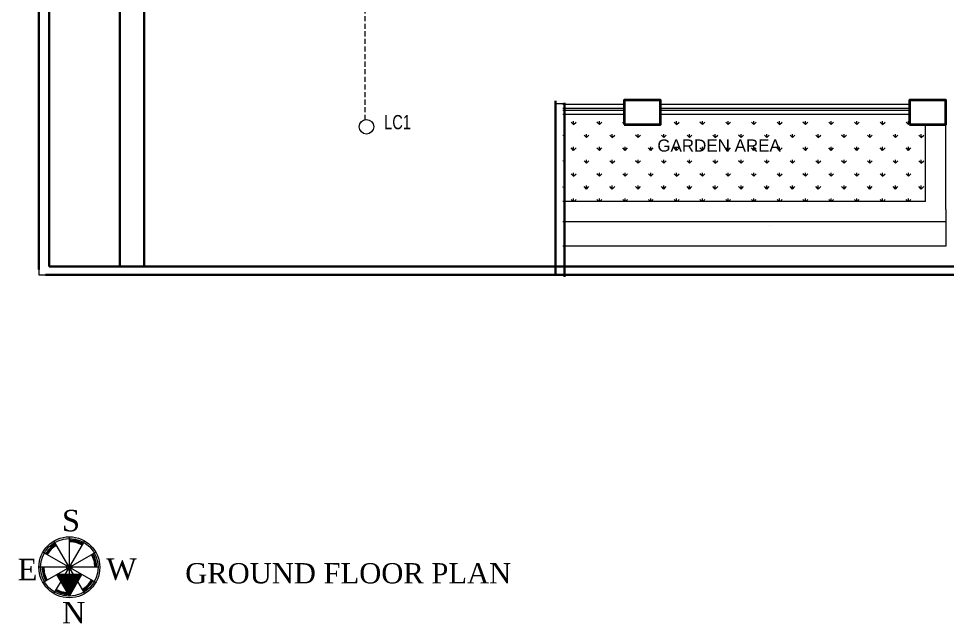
# Model space of a CAD drawing. Header units: inches. Extents: x -2030 to 2685, y 12 to 1110.
# Drawn here: x -2030.1 to -1571, y 233 to 531.9 of the extents above; entities that cross this region are included whole.
import ezdxf

# ---------------------------------------------------------------- set-up
doc = ezdxf.new("R2010")
doc.units = ezdxf.units.IN
doc.header["$LTSCALE"] = 20
doc.header["$MEASUREMENT"] = 0
doc.linetypes.add('DASHED', pattern=[0.75, 0.5, -0.25])
doc.linetypes.add('HIDDEN', pattern=[0.375, 0.25, -0.125])
for name, color, linetype, lineweight in [('BOUNDARY', 12, 'Continuous', 30), ('Conduit', 104, 'HIDDEN', 5), ('DOOR', 32, 'Continuous', 15), ('E-FITTTINGS', 6, 'Continuous', 20), ('Has', 175, 'Continuous', 9), ('l. wall', 8, 'Continuous', 13), ('PLANTS', 84, 'Continuous', 0), ('s t column', 1, 'Continuous', 35), ('TEXT', 7, 'Continuous', 5), ('WALL', 7, 'Continuous', 30), ('WALL3', 251, 'Continuous', 9)]:
    doc.layers.add(name, color=color, linetype=linetype, lineweight=lineweight)
doc.layers.add('FURNITURE', color=24, linetype='Continuous')
doc.styles.add('ARIAL', font='arial.ttf')
doc.styles.get("Standard").update_dxf_attribs({"font": 'times.ttf'})
doc.styles.add('STYLE2', font='swisscl.ttf')

# ---------------------------------------------------------------- blocks, each defined once
blk = doc.blocks.new('north sine')
at = {"layer": 'TEXT'}
for p, q in [((106580.74, -19805.05), (106575.87, -19809.92)), ((106580.76, -19805.09), (106575.89, -19809.96)), ((106580.79, -19805.14), (106575.94, -19809.99)), ((106580.62, -19805.09), (106575.97, -19809.74)), ((106580.81, -19805.18), (106575.98, -19810.02)), ((106580.84, -19805.23), (106576.03, -19810.04)), ((106580.87, -19805.27), (106576.07, -19810.07)), ((106580.44, -19805.2), (106576.08, -19809.56)), ((106580.89, -19805.32), (106576.12, -19810.09)), ((106580.24, -19805.33), (106576.2, -19809.36)), ((106580.03, -19805.46), (106576.34, -19809.15)), ((106580.92, -19805.37), (106578.73, -19807.56)), ((106580.95, -19805.41), (106579.43, -19806.93)), ((106580.97, -19805.46), (106579.79, -19806.64)), ((106589.57, -19820.15), (106579.9, -19803.62)), ((106585.44, -19820.15), (106595.11, -19803.62)), ((106587.5, -19820.15), (106587.5, -19801.56)), ((106587.7, -19803.19), (106587.5, -19803.39)), ((106587.63, -19803.19), (106587.5, -19803.32)), ((106587.55, -19803.19), (106587.5, -19803.24)), ((106588.05, -19803.2), (106587.5, -19803.75)), ((106587.98, -19803.2), (106587.5, -19803.68)), ((106587.91, -19803.2), (106587.5, -19803.6)), ((106587.84, -19803.2), (106587.5, -19803.53)), ((106587.77, -19803.2), (106587.5, -19803.46)), ((106588.25, -19803.21), (106587.5, -19803.96)), ((106588.19, -19803.21), (106587.5, -19803.89)), ((106588.12, -19803.21), (106587.5, -19803.82)), ((106588.32, -19803.22), (106587.53, -19804.01)), ((106588.39, -19803.22), (106587.6, -19804.01)), ((106588.46, -19803.23), (106587.67, -19804.01)), ((106588.52, -19803.23), (106587.75, -19804.01)), ((106588.59, -19803.24), (106587.82, -19804.01)), ((106588.66, -19803.24), (106587.89, -19804.01)), ((106588.72, -19803.25), (106587.96, -19804.02)), ((106588.79, -19803.25), (106588.03, -19804.02)), ((106588.85, -19803.26), (106588.09, -19804.02)), ((106588.92, -19803.27), (106588.16, -19804.02)), ((106588.98, -19803.27), (106588.23, -19804.03)), ((106589.05, -19803.28), (106588.3, -19804.03)), ((106589.11, -19803.29), (106588.37, -19804.04)), ((106589.18, -19803.3), (106588.43, -19804.04)), ((106589.24, -19803.31), (106588.5, -19804.05)), ((106589.3, -19803.31), (106588.57, -19804.05)), ((106589.37, -19803.32), (106588.63, -19804.06)), ((106589.43, -19803.33), (106588.7, -19804.06)), ((106589.49, -19803.34), (106588.76, -19804.07)), ((106589.56, -19803.35), (106588.83, -19804.08)), ((106589.62, -19803.36), (106588.89, -19804.08)), ((106589.68, -19803.37), (106588.96, -19804.09)), ((106589.74, -19803.38), (106589.02, -19804.1)), ((106589.8, -19803.39), (106589.09, -19804.11)), ((106589.86, -19803.4), (106589.15, -19804.12)), ((106589.93, -19803.41), (106589.21, -19804.12)), ((106589.99, -19803.42), (106589.28, -19804.13)), ((106590.05, -19803.44), (106589.34, -19804.14)), ((106590.11, -19803.45), (106589.4, -19804.15)), ((106590.17, -19803.46), (106589.47, -19804.16)), ((106590.23, -19803.47), (106589.53, -19804.17)), ((106590.29, -19803.48), (106589.59, -19804.18)), ((106590.35, -19803.5), (106589.65, -19804.19)), ((106590.4, -19803.51), (106589.71, -19804.2)), ((106590.46, -19803.52), (106589.77, -19804.21)), ((106590.52, -19803.54), (106589.83, -19804.22)), ((106590.58, -19803.55), (106589.89, -19804.24)), ((106590.64, -19803.56), (106589.95, -19804.25)), ((106590.7, -19803.58), (106590.01, -19804.26)), ((106590.75, -19803.59), (106590.07, -19804.27)), ((106590.81, -19803.61), (106590.13, -19804.28)), ((106590.87, -19803.62), (106590.19, -19804.3)), ((106590.93, -19803.64), (106590.25, -19804.31)), ((106590.98, -19803.65), (106590.31, -19804.32)), ((106591.04, -19803.67), (106590.37, -19804.34)), ((106591.1, -19803.68), (106590.43, -19804.35)), ((106591.15, -19803.7), (106590.49, -19804.36)), ((106591.21, -19803.71), (106590.54, -19804.38)), ((106591.26, -19803.73), (106590.6, -19804.39)), ((106591.32, -19803.75), (106590.66, -19804.41)), ((106591.37, -19803.76), (106590.71, -19804.42)), ((106591.43, -19803.78), (106590.77, -19804.44)), ((106591.48, -19803.8), (106590.83, -19804.45)), ((106591.54, -19803.81), (106590.88, -19804.47)), ((106591.59, -19803.83), (106590.94, -19804.48)), ((106591.65, -19803.85), (106591, -19804.5)), ((106591.7, -19803.87), (106591.05, -19804.52)), ((106591.76, -19803.88), (106591.11, -19804.53)), ((106591.81, -19803.9), (106591.16, -19804.55)), ((106591.86, -19803.92), (106591.22, -19804.57)), ((106591.92, -19803.94), (106591.27, -19804.58)), ((106591.97, -19803.96), (106591.33, -19804.6)), ((106592.02, -19803.98), (106591.38, -19804.62)), ((106592.08, -19804), (106591.44, -19804.64)), ((106592.13, -19804.01), (106591.49, -19804.65)), ((106592.18, -19804.03), (106591.54, -19804.67)), ((106592.23, -19804.05), (106591.6, -19804.69)), ((106592.29, -19804.07), (106591.65, -19804.71)), ((106592.34, -19804.09), (106591.71, -19804.73)), ((106592.39, -19804.11), (106591.76, -19804.75)), ((106592.44, -19804.13), (106591.81, -19804.76)), ((106592.49, -19804.15), (106591.86, -19804.78)), ((106592.55, -19804.17), (106591.92, -19804.8)), ((106592.6, -19804.2), (106591.97, -19804.82)), ((106592.65, -19804.22), (106592.02, -19804.84)), ((106592.7, -19804.24), (106592.07, -19804.86)), ((106592.75, -19804.26), (106592.12, -19804.88)), ((106592.8, -19804.28), (106592.18, -19804.9)), ((106592.85, -19804.3), (106592.23, -19804.92)), ((106592.9, -19804.32), (106592.28, -19804.95)), ((106592.95, -19804.35), (106592.33, -19804.97)), ((106593, -19804.37), (106592.38, -19804.99)), ((106593.05, -19804.39), (106592.43, -19805.01)), ((106593.1, -19804.41), (106592.48, -19805.03)), ((106593.15, -19804.44), (106592.53, -19805.05)), ((106593.2, -19804.46), (106592.58, -19805.07)), ((106593.25, -19804.48), (106592.63, -19805.1)), ((106593.29, -19804.51), (106592.68, -19805.12)), ((106593.34, -19804.53), (106592.73, -19805.14)), ((106593.39, -19804.55), (106592.78, -19805.16)), ((106593.44, -19804.58), (106592.83, -19805.19)), ((106593.49, -19804.6), (106592.88, -19805.21)), ((106593.54, -19804.62), (106592.93, -19805.23)), ((106593.58, -19804.65), (106592.98, -19805.26)), ((106593.63, -19804.67), (106593.02, -19805.28)), ((106593.68, -19804.7), (106593.07, -19805.3)), ((106593.73, -19804.72), (106593.12, -19805.33)), ((106593.77, -19804.75), (106593.17, -19805.35)), ((106593.82, -19804.77), (106593.22, -19805.37)), ((106593.87, -19804.8), (106593.26, -19805.4)), ((106593.91, -19804.82), (106593.31, -19805.42)), ((106593.96, -19804.85), (106593.36, -19805.45)), ((106594.01, -19804.87), (106593.41, -19805.47)), ((106594.05, -19804.9), (106593.45, -19805.5)), ((106594.1, -19804.92), (106593.5, -19805.52)), ((106594.15, -19804.95), (106593.55, -19805.55)), ((106594.19, -19804.98), (106593.59, -19805.57)), ((106594.24, -19805), (106593.64, -19805.6)), ((106594.28, -19805.03), (106593.69, -19805.62)), ((106594.19, -19805.2), (106593.73, -19805.65)), ((106594.08, -19805.37), (106593.78, -19805.68)), ((106574.44, -19824.12), (106600.57, -19809.13)), ((106600.57, -19824.12), (106574.44, -19809.13)), ((106578.44, -19807.85), (106576.17, -19810.12)), ((106577.8, -19808.55), (106576.21, -19810.15)), ((106577.51, -19808.92), (106576.26, -19810.17)), ((106577.3, -19809.2), (106576.3, -19810.2)), ((106577.12, -19809.45), (106576.35, -19810.23)), ((106576.97, -19809.67), (106576.39, -19810.25)), ((106576.84, -19809.88), (106576.44, -19810.28)), ((106579.8, -19805.62), (106576.5, -19808.93)), ((106579.55, -19805.8), (106576.68, -19808.67)), ((106579.26, -19806.02), (106576.9, -19808.38)), ((106578.88, -19806.33), (106577.2, -19808)), ((106578.16, -19806.98), (106577.86, -19807.28)), ((106581, -19805.5), (106580.08, -19806.42)), ((106581.03, -19805.55), (106580.33, -19806.25)), ((106581.05, -19805.59), (106580.55, -19806.1)), ((106581.08, -19805.64), (106580.75, -19805.96)), ((106581.11, -19805.68), (106580.94, -19805.85)), ((106581.13, -19805.73), (106581.12, -19805.74)), ((106593.98, -19805.54), (106593.82, -19805.7)), ((106593.88, -19805.72), (106593.87, -19805.73)), ((106598.99, -19810.04), (106598.53, -19810.49)), ((106599.15, -19809.94), (106598.56, -19810.54)), ((106599.18, -19809.99), (106598.58, -19810.59)), ((106599.21, -19810.03), (106598.61, -19810.63)), ((106576.72, -19810.07), (106576.49, -19810.3)), ((106576.62, -19810.24), (106576.53, -19810.33)), ((106598.48, -19810.33), (106598.45, -19810.35)), ((106598.65, -19810.23), (106598.48, -19810.4)), ((106598.82, -19810.14), (106598.51, -19810.45)), ((106599.23, -19810.08), (106598.63, -19810.68)), ((106599.26, -19810.13), (106598.66, -19810.73)), ((106599.28, -19810.17), (106598.68, -19810.77)), ((106599.31, -19810.22), (106598.71, -19810.82)), ((106599.34, -19810.26), (106598.73, -19810.87)), ((106599.36, -19810.31), (106598.76, -19810.92)), ((106599.39, -19810.36), (106598.78, -19810.96)), ((106599.41, -19810.41), (106598.8, -19811.01)), ((106599.43, -19810.45), (106598.83, -19811.06)), ((106599.46, -19810.5), (106598.85, -19811.11)), ((106599.48, -19810.55), (106598.88, -19811.16)), ((106599.51, -19810.6), (106598.9, -19811.2)), ((106599.53, -19810.64), (106598.92, -19811.25)), ((106599.56, -19810.69), (106598.95, -19811.3)), ((106599.58, -19810.74), (106598.97, -19811.35)), ((106599.6, -19810.79), (106598.99, -19811.4)), ((106599.63, -19810.84), (106599.01, -19811.45)), ((106599.65, -19810.89), (106599.04, -19811.5)), ((106599.67, -19810.94), (106599.06, -19811.55)), ((106599.69, -19810.98), (106599.08, -19811.6)), ((106599.72, -19811.03), (106599.1, -19811.65)), ((106599.74, -19811.08), (106599.12, -19811.7)), ((106599.76, -19811.13), (106599.14, -19811.75)), ((106599.78, -19811.18), (106599.16, -19811.8)), ((106599.81, -19811.23), (106599.19, -19811.85)), ((106599.83, -19811.28), (106599.21, -19811.9)), ((106599.85, -19811.33), (106599.23, -19811.96)), ((106599.87, -19811.38), (106599.25, -19812.01)), ((106599.89, -19811.43), (106599.27, -19812.06)), ((106599.91, -19811.48), (106599.29, -19812.11)), ((106599.94, -19811.54), (106599.31, -19812.16)), ((106599.96, -19811.59), (106599.33, -19812.22)), ((106599.98, -19811.64), (106599.35, -19812.27)), ((106600, -19811.69), (106599.37, -19812.32)), ((106600.02, -19811.74), (106599.38, -19812.37)), ((106600.04, -19811.79), (106599.4, -19812.43)), ((106600.06, -19811.85), (106599.42, -19812.48)), ((106600.08, -19811.9), (106599.44, -19812.53)), ((106600.1, -19811.95), (106599.46, -19812.59)), ((106600.12, -19812), (106599.48, -19812.64)), ((106600.14, -19812.06), (106599.5, -19812.7)), ((106600.15, -19812.11), (106599.51, -19812.75)), ((106600.17, -19812.16), (106599.53, -19812.8)), ((106600.19, -19812.21), (106599.55, -19812.86)), ((106600.21, -19812.27), (106599.56, -19812.91)), ((106600.23, -19812.32), (106599.58, -19812.97)), ((106600.25, -19812.38), (106599.6, -19813.02)), ((106600.26, -19812.43), (106599.61, -19813.08)), ((106600.28, -19812.48), (106599.63, -19813.14)), ((106600.3, -19812.54), (106599.65, -19813.19)), ((106600.32, -19812.59), (106599.66, -19813.25)), ((106600.33, -19812.65), (106599.68, -19813.3)), ((106600.35, -19812.7), (106599.69, -19813.36)), ((106600.37, -19812.76), (106599.71, -19813.42)), ((106600.38, -19812.81), (106599.72, -19813.47)), ((106600.4, -19812.87), (106599.74, -19813.53)), ((106600.42, -19812.92), (106599.75, -19813.59)), ((106600.43, -19812.98), (106599.77, -19813.65)), ((106600.45, -19813.04), (106599.78, -19813.71)), ((106600.46, -19813.09), (106599.79, -19813.76)), ((106600.48, -19813.15), (106599.81, -19813.82)), ((106600.49, -19813.21), (106599.82, -19813.88)), ((106600.51, -19813.26), (106599.83, -19813.94)), ((106600.52, -19813.32), (106599.85, -19814)), ((106600.54, -19813.38), (106599.86, -19814.06)), ((106600.55, -19813.44), (106599.87, -19814.12)), ((106600.57, -19813.49), (106599.88, -19814.18)), ((106600.58, -19813.55), (106599.9, -19814.24)), ((106600.59, -19813.61), (106599.91, -19814.3)), ((106600.61, -19813.67), (106599.92, -19814.36)), ((106600.62, -19813.73), (106599.93, -19814.42)), ((106600.63, -19813.79), (106599.94, -19814.48)), ((106600.65, -19813.85), (106599.95, -19814.54)), ((106600.66, -19813.91), (106599.96, -19814.6)), ((106600.67, -19813.97), (106599.97, -19814.67)), ((106600.68, -19814.03), (106599.98, -19814.73)), ((106600.69, -19814.09), (106599.99, -19814.79)), ((106600.71, -19814.15), (106600, -19814.85)), ((106600.72, -19814.21), (106600.01, -19814.92)), ((106600.73, -19814.27), (106600.02, -19814.98)), ((106600.74, -19814.33), (106600.02, -19815.05)), ((106600.75, -19814.39), (106600.03, -19815.11)), ((106600.76, -19814.45), (106600.04, -19815.17)), ((106600.77, -19814.51), (106600.05, -19815.24)), ((106600.78, -19814.58), (106600.05, -19815.3)), ((106600.79, -19814.64), (106600.06, -19815.37)), ((106601.75, -19816.63), (106572.44, -19816.63)), ((106574.34, -19816.63), (106574.07, -19816.89)), ((106574.27, -19816.63), (106574.07, -19816.82)), ((106574.19, -19816.63), (106574.07, -19816.75)), ((106574.12, -19816.63), (106574.07, -19816.68)), ((106574.63, -19816.63), (106574.08, -19817.17)), ((106574.55, -19816.63), (106574.08, -19817.1)), ((106574.48, -19816.63), (106574.08, -19817.03)), ((106574.41, -19816.63), (106574.08, -19816.96)), ((106574.84, -19816.63), (106574.09, -19817.38)), ((106574.77, -19816.63), (106574.09, -19817.31)), ((106574.7, -19816.63), (106574.09, -19817.24)), ((106574.89, -19816.65), (106574.1, -19817.44)), ((106574.89, -19816.73), (106574.1, -19817.51)), ((106574.89, -19816.8), (106574.1, -19817.58)), ((106574.89, -19816.87), (106574.11, -19817.65)), ((106574.89, -19816.94), (106574.12, -19817.71)), ((106574.89, -19817.01), (106574.12, -19817.78)), ((106574.89, -19817.08), (106574.13, -19817.84)), ((106574.9, -19817.15), (106574.13, -19817.91)), ((106574.9, -19817.22), (106574.14, -19817.98)), ((106574.9, -19817.28), (106574.15, -19818.04)), ((106574.91, -19817.35), (106574.15, -19818.11)), ((106574.91, -19817.42), (106574.16, -19818.17)), ((106574.91, -19817.49), (106574.17, -19818.24)), ((106574.92, -19817.56), (106574.18, -19818.3)), ((106574.92, -19817.62), (106574.18, -19818.36)), ((106574.93, -19817.69), (106574.19, -19818.43)), ((106574.94, -19817.75), (106574.2, -19818.49)), ((106574.94, -19817.82), (106574.21, -19818.55)), ((106574.95, -19817.89), (106574.22, -19818.62)), ((106574.95, -19817.95), (106574.23, -19818.68)), ((106574.96, -19818.02), (106574.24, -19818.74)), ((106574.97, -19818.08), (106574.25, -19818.8)), ((106574.98, -19818.15), (106574.26, -19818.86)), ((106574.98, -19818.21), (106574.27, -19818.93)), ((106574.99, -19818.27), (106574.28, -19818.99)), ((106575, -19818.34), (106574.29, -19819.05)), ((106575.01, -19818.4), (106574.3, -19819.11)), ((106575.02, -19818.46), (106574.31, -19819.17)), ((106575.03, -19818.53), (106574.33, -19819.23)), ((106575.04, -19818.59), (106574.34, -19819.29)), ((106575.05, -19818.65), (106574.35, -19819.35)), ((106575.06, -19818.71), (106574.36, -19819.41)), ((106575.07, -19818.77), (106574.37, -19819.47)), ((106575.08, -19818.83), (106574.39, -19819.53)), ((106575.09, -19818.9), (106574.4, -19819.58)), ((106575.1, -19818.96), (106574.41, -19819.64)), ((106575.11, -19819.02), (106574.43, -19819.7)), ((106575.13, -19819.08), (106574.44, -19819.76)), ((106575.14, -19819.14), (106574.46, -19819.82)), ((106575.15, -19819.2), (106574.47, -19819.88)), ((106600.8, -19814.7), (106600.07, -19815.43)), ((106600.81, -19814.76), (106600.07, -19815.5)), ((106600.82, -19814.83), (106600.08, -19815.57)), ((106600.82, -19814.89), (106600.08, -19815.63)), ((106600.83, -19814.96), (106600.09, -19815.7)), ((106600.84, -19815.02), (106600.09, -19815.77)), ((106600.85, -19815.08), (106600.1, -19815.83)), ((106600.86, -19815.15), (106600.1, -19815.9)), ((106600.86, -19815.21), (106600.11, -19815.97)), ((106600.87, -19815.28), (106600.11, -19816.04)), ((106600.88, -19815.34), (106600.11, -19816.11)), ((106600.88, -19815.41), (106600.12, -19816.18)), ((106600.89, -19815.48), (106600.12, -19816.25)), ((106600.89, -19815.54), (106600.12, -19816.32)), ((106600.9, -19815.61), (106600.12, -19816.39)), ((106600.9, -19815.68), (106600.12, -19816.46)), ((106600.91, -19815.74), (106600.12, -19816.53)), ((106600.91, -19815.81), (106600.12, -19816.6)), ((106600.92, -19815.88), (106600.17, -19816.63)), ((106601.02, -19816.49), (106600.21, -19816.49)), ((106600.92, -19815.95), (106600.24, -19816.63)), ((106600.92, -19816.02), (106600.31, -19816.63)), ((106600.93, -19816.09), (106600.39, -19816.63)), ((106600.93, -19816.15), (106600.46, -19816.63)), ((106600.93, -19816.22), (106600.53, -19816.63)), ((106600.93, -19816.29), (106600.6, -19816.63)), ((106600.93, -19816.36), (106600.67, -19816.63)), ((106600.94, -19816.44), (106600.75, -19816.63)), ((106600.94, -19816.51), (106600.82, -19816.63)), ((106600.94, -19816.58), (106600.89, -19816.63)), ((106575.16, -19819.26), (106574.48, -19819.93)), ((106575.17, -19819.31), (106574.5, -19819.99)), ((106575.19, -19819.37), (106574.51, -19820.05)), ((106575.2, -19819.43), (106574.53, -19820.1)), ((106575.21, -19819.49), (106574.54, -19820.16)), ((106575.23, -19819.55), (106574.56, -19820.22)), ((106575.24, -19819.61), (106574.58, -19820.27)), ((106575.26, -19819.66), (106574.59, -19820.33)), ((106575.27, -19819.72), (106574.61, -19820.39)), ((106575.29, -19819.78), (106574.62, -19820.44)), ((106575.3, -19819.84), (106574.64, -19820.5)), ((106575.32, -19819.89), (106574.66, -19820.55)), ((106575.33, -19819.95), (106574.67, -19820.61)), ((106575.35, -19820.01), (106574.69, -19820.66)), ((106575.36, -19820.06), (106574.71, -19820.72)), ((106575.38, -19820.12), (106574.73, -19820.77)), ((106575.39, -19820.17), (106574.74, -19820.82)), ((106575.41, -19820.23), (106574.76, -19820.88)), ((106575.43, -19820.29), (106574.78, -19820.93)), ((106575.44, -19820.34), (106574.8, -19820.99)), ((106575.46, -19820.4), (106574.82, -19821.04)), ((106575.48, -19820.45), (106574.84, -19821.09)), ((106575.5, -19820.5), (106574.85, -19821.15)), ((106575.51, -19820.56), (106574.87, -19821.2)), ((106575.53, -19820.61), (106574.89, -19821.25)), ((106575.55, -19820.67), (106574.91, -19821.3)), ((106575.57, -19820.72), (106574.93, -19821.36)), ((106575.59, -19820.77), (106574.95, -19821.41)), ((106575.61, -19820.83), (106574.97, -19821.46)), ((106575.62, -19820.88), (106574.99, -19821.51)), ((106575.64, -19820.93), (106575.01, -19821.56)), ((106575.66, -19820.99), (106575.03, -19821.62)), ((106575.68, -19821.04), (106575.05, -19821.67)), ((106575.7, -19821.09), (106575.07, -19821.72)), ((106575.72, -19821.14), (106575.09, -19821.77)), ((106575.74, -19821.19), (106575.12, -19821.82)), ((106575.76, -19821.25), (106575.14, -19821.87)), ((106575.78, -19821.3), (106575.16, -19821.92)), ((106575.8, -19821.35), (106575.18, -19821.97)), ((106575.82, -19821.4), (106575.2, -19822.02)), ((106575.84, -19821.45), (106575.22, -19822.07)), ((106575.87, -19821.5), (106575.25, -19822.12)), ((106575.89, -19821.55), (106575.27, -19822.17)), ((106575.91, -19821.6), (106575.29, -19822.22)), ((106575.93, -19821.65), (106575.31, -19822.27)), ((106575.95, -19821.7), (106575.34, -19822.32)), ((106575.97, -19821.75), (106575.36, -19822.37)), ((106576, -19821.8), (106575.38, -19822.42)), ((106576.02, -19821.85), (106575.41, -19822.46)), ((106576.04, -19821.9), (106575.43, -19822.51)), ((106576.06, -19821.95), (106575.45, -19822.56)), ((106576.09, -19822), (106575.48, -19822.61)), ((106576.11, -19822.05), (106575.5, -19822.66)), ((106576.13, -19822.1), (106575.53, -19822.71)), ((106576.16, -19822.15), (106575.55, -19822.75)), ((106576.18, -19822.19), (106575.57, -19822.8)), ((106576.2, -19822.24), (106575.6, -19822.85)), ((106576.23, -19822.29), (106575.62, -19822.9)), ((106576.25, -19822.34), (106575.65, -19822.94)), ((106576.28, -19822.39), (106575.67, -19822.99)), ((106576.3, -19822.43), (106575.7, -19823.04)), ((106576.33, -19822.48), (106575.72, -19823.08)), ((106576.35, -19822.53), (106575.75, -19823.13)), ((106576.38, -19822.58), (106575.78, -19823.18)), ((106576.4, -19822.62), (106575.8, -19823.22)), ((106576.43, -19822.67), (106575.83, -19823.27)), ((106576.45, -19822.72), (106575.86, -19823.31)), ((106576.48, -19822.76), (106576.03, -19823.21)), ((106576.5, -19822.81), (106576.2, -19823.11)), ((106576.53, -19822.85), (106576.37, -19823.02)), ((106576.55, -19822.9), (106576.54, -19822.92)), ((106579.9, -19829.63), (106583.38, -19823.68)), ((106587.5, -19830.87), (106581.35, -19820.15)), ((106593.65, -19820.15), (106581.35, -19820.15)), ((106581.39, -19820.15), (106581.37, -19820.17)), ((106581.46, -19820.15), (106581.39, -19820.22)), ((106581.53, -19820.15), (106581.42, -19820.27)), ((106581.6, -19820.15), (106581.44, -19820.31)), ((106581.67, -19820.15), (106581.47, -19820.36)), ((106581.75, -19820.15), (106581.5, -19820.4)), ((106581.82, -19820.15), (106581.52, -19820.45)), ((106581.89, -19820.15), (106581.55, -19820.49)), ((106581.96, -19820.15), (106581.58, -19820.54)), ((106582.03, -19820.15), (106581.6, -19820.59)), ((106582.11, -19820.15), (106581.63, -19820.63)), ((106582.18, -19820.15), (106581.65, -19820.68)), ((106582.25, -19820.15), (106581.68, -19820.72)), ((106582.32, -19820.15), (106581.71, -19820.77)), ((106582.39, -19820.15), (106581.73, -19820.81)), ((106582.47, -19820.15), (106581.76, -19820.86)), ((106582.54, -19820.15), (106581.79, -19820.91)), ((106582.61, -19820.15), (106581.81, -19820.95)), ((106582.68, -19820.15), (106581.84, -19821)), ((106582.75, -19820.15), (106581.86, -19821.04)), ((106582.83, -19820.15), (106581.89, -19821.09)), ((106582.9, -19820.15), (106581.92, -19821.14)), ((106582.97, -19820.15), (106581.94, -19821.18)), ((106583.04, -19820.15), (106581.97, -19821.23)), ((106583.11, -19820.15), (106582, -19821.27)), ((106583.19, -19820.15), (106582.02, -19821.32)), ((106583.26, -19820.15), (106582.05, -19821.36)), ((106583.33, -19820.15), (106582.07, -19821.41)), ((106583.4, -19820.15), (106582.1, -19821.46)), ((106583.47, -19820.15), (106582.13, -19821.5)), ((106583.55, -19820.15), (106582.15, -19821.55)), ((106583.62, -19820.15), (106582.18, -19821.59)), ((106583.69, -19820.15), (106582.21, -19821.64)), ((106583.76, -19820.15), (106582.23, -19821.68)), ((106583.83, -19820.15), (106582.26, -19821.73)), ((106583.91, -19820.15), (106582.28, -19821.78)), ((106583.98, -19820.15), (106582.31, -19821.82)), ((106584.05, -19820.15), (106582.34, -19821.87)), ((106584.12, -19820.15), (106582.36, -19821.91)), ((106584.19, -19820.15), (106582.39, -19821.96)), ((106584.27, -19820.15), (106582.42, -19822)), ((106584.34, -19820.15), (106582.44, -19822.05)), ((106584.41, -19820.15), (106582.47, -19822.1)), ((106584.48, -19820.15), (106582.49, -19822.14)), ((106584.55, -19820.15), (106582.52, -19822.19)), ((106584.62, -19820.15), (106582.55, -19822.23)), ((106584.7, -19820.15), (106582.57, -19822.28)), ((106584.77, -19820.15), (106582.6, -19822.32)), ((106584.84, -19820.15), (106582.63, -19822.37)), ((106584.91, -19820.15), (106582.65, -19822.42)), ((106584.98, -19820.15), (106582.68, -19822.46)), ((106585.06, -19820.15), (106582.7, -19822.51)), ((106585.13, -19820.15), (106582.73, -19822.55)), ((106585.2, -19820.15), (106582.76, -19822.6)), ((106585.27, -19820.15), (106582.78, -19822.64)), ((106585.34, -19820.15), (106582.81, -19822.69)), ((106585.42, -19820.15), (106582.84, -19822.74)), ((106585.49, -19820.15), (106582.86, -19822.78)), ((106585.56, -19820.15), (106582.89, -19822.83)), ((106585.63, -19820.15), (106582.91, -19822.87)), ((106585.7, -19820.15), (106582.94, -19822.92)), ((106585.78, -19820.15), (106582.97, -19822.96)), ((106585.85, -19820.15), (106582.99, -19823.01)), ((106585.92, -19820.15), (106583.02, -19823.06)), ((106585.99, -19820.15), (106583.05, -19823.1)), ((106586.06, -19820.15), (106583.07, -19823.15)), ((106586.14, -19820.15), (106583.1, -19823.19)), ((106586.21, -19820.15), (106583.12, -19823.24)), ((106586.28, -19820.15), (106583.15, -19823.28)), ((106586.35, -19820.15), (106583.18, -19823.33)), ((106586.42, -19820.15), (106583.2, -19823.38)), ((106586.5, -19820.15), (106583.23, -19823.42)), ((106586.57, -19820.15), (106583.25, -19823.47)), ((106586.64, -19820.15), (106583.28, -19823.51)), ((106586.71, -19820.15), (106583.31, -19823.56)), ((106586.78, -19820.15), (106583.33, -19823.6)), ((106586.86, -19820.15), (106583.36, -19823.65)), ((106586.93, -19820.15), (106583.39, -19823.7)), ((106587, -19820.15), (106583.41, -19823.74)), ((106587.07, -19820.15), (106583.44, -19823.79)), ((106587.14, -19820.15), (106583.46, -19823.83)), ((106587.22, -19820.15), (106583.49, -19823.88)), ((106587.29, -19820.15), (106583.52, -19823.92)), ((106587.36, -19820.15), (106583.54, -19823.97)), ((106587.43, -19820.15), (106583.57, -19824.02)), ((106587.5, -19820.15), (106583.6, -19824.06)), ((106587.58, -19820.15), (106583.62, -19824.11)), ((106587.65, -19820.15), (106583.65, -19824.15)), ((106587.72, -19820.15), (106583.67, -19824.2)), ((106587.79, -19820.15), (106583.7, -19824.24)), ((106587.86, -19820.15), (106583.73, -19824.29)), ((106587.93, -19820.15), (106583.75, -19824.34)), ((106588.01, -19820.15), (106583.78, -19824.38)), ((106588.08, -19820.15), (106583.81, -19824.43)), ((106588.15, -19820.15), (106583.83, -19824.47)), ((106588.22, -19820.15), (106583.86, -19824.52)), ((106588.29, -19820.15), (106583.88, -19824.56)), ((106588.37, -19820.15), (106583.91, -19824.61)), ((106588.44, -19820.15), (106583.94, -19824.66)), ((106588.51, -19820.15), (106583.96, -19824.7)), ((106588.58, -19820.15), (106583.99, -19824.75)), ((106588.65, -19820.15), (106584.02, -19824.79)), ((106588.73, -19820.15), (106584.04, -19824.84)), ((106588.8, -19820.15), (106584.07, -19824.88)), ((106588.87, -19820.15), (106584.09, -19824.93)), ((106588.94, -19820.15), (106584.12, -19824.98)), ((106589.01, -19820.15), (106584.15, -19825.02)), ((106589.09, -19820.15), (106584.17, -19825.07)), ((106589.16, -19820.15), (106584.2, -19825.11)), ((106589.23, -19820.15), (106584.23, -19825.16)), ((106589.3, -19820.15), (106584.25, -19825.2)), ((106589.37, -19820.15), (106584.28, -19825.25)), ((106589.45, -19820.15), (106584.3, -19825.3)), ((106589.52, -19820.15), (106584.33, -19825.34)), ((106589.59, -19820.15), (106584.36, -19825.39)), ((106589.66, -19820.15), (106584.38, -19825.43)), ((106589.73, -19820.15), (106584.41, -19825.48)), ((106589.81, -19820.15), (106584.44, -19825.52)), ((106589.88, -19820.15), (106584.46, -19825.57)), ((106589.95, -19820.15), (106584.49, -19825.62)), ((106590.02, -19820.15), (106584.51, -19825.66)), ((106590.09, -19820.15), (106584.54, -19825.71)), ((106590.17, -19820.15), (106584.57, -19825.75)), ((106590.24, -19820.15), (106584.59, -19825.8)), ((106590.31, -19820.15), (106584.62, -19825.84)), ((106590.38, -19820.15), (106584.65, -19825.89)), ((106590.45, -19820.15), (106584.67, -19825.94)), ((106590.53, -19820.15), (106584.7, -19825.98)), ((106590.6, -19820.15), (106584.72, -19826.03)), ((106590.67, -19820.15), (106584.75, -19826.07)), ((106590.74, -19820.15), (106584.78, -19826.12)), ((106590.81, -19820.15), (106584.8, -19826.16)), ((106590.88, -19820.15), (106584.83, -19826.21)), ((106590.96, -19820.15), (106584.86, -19826.26)), ((106591.03, -19820.15), (106584.88, -19826.3)), ((106591.1, -19820.15), (106584.91, -19826.35)), ((106591.17, -19820.15), (106584.93, -19826.39)), ((106591.24, -19820.15), (106584.96, -19826.44)), ((106591.32, -19820.15), (106584.99, -19826.48)), ((106591.39, -19820.15), (106585.01, -19826.53)), ((106591.46, -19820.15), (106585.04, -19826.58)), ((106591.53, -19820.15), (106585.06, -19826.62)), ((106591.6, -19820.15), (106585.09, -19826.67)), ((106591.68, -19820.15), (106585.12, -19826.71)), ((106591.75, -19820.15), (106585.14, -19826.76)), ((106591.82, -19820.15), (106585.17, -19826.8)), ((106591.89, -19820.15), (106585.2, -19826.85)), ((106591.96, -19820.15), (106585.22, -19826.9)), ((106592.04, -19820.15), (106585.25, -19826.94)), ((106592.11, -19820.15), (106585.27, -19826.99)), ((106592.18, -19820.15), (106585.3, -19827.03)), ((106592.25, -19820.15), (106585.33, -19827.08)), ((106592.32, -19820.15), (106585.35, -19827.12)), ((106592.4, -19820.15), (106585.38, -19827.17)), ((106592.47, -19820.15), (106585.41, -19827.22)), ((106592.54, -19820.15), (106585.43, -19827.26)), ((106592.61, -19820.15), (106585.46, -19827.31)), ((106592.68, -19820.15), (106585.48, -19827.35)), ((106592.76, -19820.15), (106585.51, -19827.4)), ((106592.83, -19820.15), (106585.54, -19827.44)), ((106592.9, -19820.15), (106585.56, -19827.49)), ((106592.97, -19820.15), (106585.59, -19827.54)), ((106593.04, -19820.15), (106585.62, -19827.58)), ((106593.12, -19820.15), (106585.64, -19827.63)), ((106593.19, -19820.15), (106585.67, -19827.67)), ((106593.26, -19820.15), (106585.69, -19827.72)), ((106593.33, -19820.15), (106585.72, -19827.76)), ((106593.4, -19820.15), (106585.75, -19827.81)), ((106593.48, -19820.15), (106585.77, -19827.86)), ((106593.55, -19820.15), (106585.8, -19827.9)), ((106593.62, -19820.15), (106585.83, -19827.95)), ((106593.6, -19820.24), (106585.85, -19827.99)), ((106593.51, -19820.41), (106585.88, -19828.04)), ((106593.41, -19820.58), (106585.9, -19828.08)), ((106593.31, -19820.75), (106585.93, -19828.13)), ((106593.22, -19820.92), (106585.96, -19828.18)), ((106593.12, -19821.09), (106585.98, -19828.22)), ((106593.02, -19821.25), (106586.01, -19828.27)), ((106592.93, -19821.42), (106586.04, -19828.31)), ((106592.83, -19821.59), (106586.06, -19828.36)), ((106592.73, -19821.76), (106586.09, -19828.4)), ((106592.63, -19821.93), (106586.11, -19828.45)), ((106592.54, -19822.1), (106586.14, -19828.5)), ((106592.44, -19822.27), (106586.17, -19828.54)), ((106592.34, -19822.44), (106586.19, -19828.59)), ((106592.25, -19822.61), (106586.22, -19828.63)), ((106592.15, -19822.77), (106586.25, -19828.68)), ((106592.05, -19822.94), (106586.27, -19828.73)), ((106591.96, -19823.11), (106586.3, -19828.77)), ((106591.86, -19823.28), (106586.32, -19828.82)), ((106591.76, -19823.45), (106586.35, -19828.86)), ((106591.67, -19823.62), (106586.38, -19828.91)), ((106591.57, -19823.79), (106586.4, -19828.95)), ((106587.5, -19830.87), (106593.65, -19820.15)), ((106595.11, -19829.63), (106591.63, -19823.68)), ((106598.84, -19823.13), (106594.09, -19827.89)), ((106598.89, -19823.16), (106594.11, -19827.93)), ((106598.94, -19823.18), (106594.14, -19827.98)), ((106598.98, -19823.21), (106594.17, -19828.02)), ((106599.03, -19823.24), (106594.19, -19828.07)), ((106599.07, -19823.26), (106594.22, -19828.12)), ((106599.12, -19823.29), (106594.25, -19828.16)), ((106599.14, -19823.34), (106594.27, -19828.21)), ((106599.03, -19823.52), (106594.4, -19828.16)), ((106598.92, -19823.7), (106594.58, -19828.04)), ((106598.8, -19823.11), (106597.19, -19824.71)), ((106598.75, -19823.08), (106597.48, -19824.35)), ((106598.71, -19823.05), (106597.7, -19824.06)), ((106598.66, -19823.03), (106597.88, -19823.81)), ((106598.62, -19823), (106598.03, -19823.59)), ((106598.57, -19822.97), (106598.16, -19823.38)), ((106598.52, -19822.95), (106598.28, -19823.19)), ((106598.48, -19822.92), (106598.39, -19823.01)), ((106581.32, -19827.63), (106580.73, -19828.22)), ((106581.37, -19827.65), (106580.77, -19828.25)), ((106581.28, -19827.6), (106580.82, -19828.06)), ((106581.42, -19827.68), (106580.82, -19828.28)), ((106581.46, -19827.71), (106580.86, -19828.3)), ((106581.51, -19827.73), (106580.91, -19828.33)), ((106581.23, -19827.58), (106580.92, -19827.89)), ((106581.56, -19827.76), (106580.96, -19828.36)), ((106581.6, -19827.78), (106581, -19828.38)), ((106581.19, -19827.55), (106581.02, -19827.72)), ((106581.65, -19827.81), (106581.05, -19828.41)), ((106581.7, -19827.83), (106581.1, -19828.43)), ((106581.14, -19827.52), (106581.12, -19827.54)), ((106581.75, -19827.85), (106581.14, -19828.46)), ((106581.79, -19827.88), (106581.19, -19828.48)), ((106581.84, -19827.9), (106581.24, -19828.51)), ((106581.89, -19827.93), (106581.28, -19828.53)), ((106581.94, -19827.95), (106581.33, -19828.56)), ((106581.99, -19827.97), (106581.38, -19828.58)), ((106582.03, -19828), (106581.43, -19828.61)), ((106582.08, -19828.02), (106581.47, -19828.63)), ((106582.13, -19828.04), (106581.52, -19828.65)), ((106582.18, -19828.07), (106581.57, -19828.68)), ((106582.23, -19828.09), (106581.62, -19828.7)), ((106582.28, -19828.11), (106581.67, -19828.72)), ((106582.33, -19828.13), (106581.72, -19828.75)), ((106582.38, -19828.16), (106581.76, -19828.77)), ((106582.43, -19828.18), (106581.81, -19828.79)), ((106582.48, -19828.2), (106581.86, -19828.82)), ((106582.53, -19828.22), (106581.91, -19828.84)), ((106582.58, -19828.24), (106581.96, -19828.86)), ((106582.63, -19828.27), (106582.01, -19828.88)), ((106582.68, -19828.29), (106582.06, -19828.91)), ((106582.73, -19828.31), (106582.11, -19828.93)), ((106582.78, -19828.33), (106582.16, -19828.95)), ((106582.83, -19828.35), (106582.21, -19828.97)), ((106582.89, -19828.37), (106582.26, -19828.99)), ((106582.94, -19828.39), (106582.31, -19829.02)), ((106582.99, -19828.41), (106582.36, -19829.04)), ((106591.47, -19823.96), (106586.43, -19829)), ((106591.38, -19824.12), (106586.46, -19829.05)), ((106591.28, -19824.29), (106586.48, -19829.09)), ((106591.18, -19824.46), (106586.51, -19829.14)), ((106591.09, -19824.63), (106586.53, -19829.18)), ((106590.99, -19824.8), (106586.56, -19829.23)), ((106590.89, -19824.97), (106586.59, -19829.27)), ((106590.79, -19825.14), (106586.61, -19829.32)), ((106590.7, -19825.31), (106586.64, -19829.37)), ((106590.6, -19825.47), (106586.67, -19829.41)), ((106590.5, -19825.64), (106586.69, -19829.46)), ((106590.41, -19825.81), (106586.72, -19829.5)), ((106590.31, -19825.98), (106586.74, -19829.55)), ((106590.21, -19826.15), (106586.77, -19829.59)), ((106590.12, -19826.32), (106586.8, -19829.64)), ((106590.02, -19826.49), (106586.82, -19829.69)), ((106589.92, -19826.66), (106586.85, -19829.73)), ((106589.83, -19826.83), (106586.88, -19829.78)), ((106589.73, -19826.99), (106586.9, -19829.82)), ((106589.63, -19827.16), (106586.93, -19829.87)), ((106589.54, -19827.33), (106586.95, -19829.91)), ((106589.44, -19827.5), (106586.98, -19829.96)), ((106589.34, -19827.67), (106587.01, -19830.01)), ((106589.25, -19827.84), (106587.03, -19830.05)), ((106589.15, -19828.01), (106587.06, -19830.1)), ((106589.05, -19828.18), (106587.08, -19830.14)), ((106588.95, -19828.34), (106587.11, -19830.19)), ((106593.89, -19827.51), (106593.88, -19827.52)), ((106594.07, -19827.4), (106593.9, -19827.57)), ((106594.26, -19827.28), (106593.93, -19827.62)), ((106594.47, -19827.15), (106593.96, -19827.66)), ((106594.69, -19827), (106593.98, -19827.71)), ((106594.94, -19826.82), (106594.01, -19827.75)), ((106595.23, -19826.61), (106594.04, -19827.8)), ((106595.59, -19826.31), (106594.06, -19827.84)), ((106598.8, -19823.9), (106594.77, -19827.92)), ((106598.66, -19824.11), (106594.98, -19827.78)), ((106598.51, -19824.33), (106595.21, -19827.63)), ((106598.32, -19824.59), (106595.47, -19827.44)), ((106598.1, -19824.89), (106595.77, -19827.22)), ((106597.79, -19825.27), (106596.14, -19826.91)), ((106583.04, -19828.43), (106582.41, -19829.06)), ((106583.09, -19828.45), (106582.46, -19829.08)), ((106583.15, -19828.47), (106582.52, -19829.1)), ((106583.2, -19828.49), (106582.57, -19829.12)), ((106583.25, -19828.51), (106582.62, -19829.14)), ((106583.3, -19828.53), (106582.67, -19829.16)), ((106583.36, -19828.54), (106582.72, -19829.18)), ((106583.41, -19828.56), (106582.78, -19829.2)), ((106583.47, -19828.58), (106582.83, -19829.22)), ((106583.52, -19828.6), (106582.88, -19829.24)), ((106583.57, -19828.62), (106582.93, -19829.26)), ((106583.63, -19828.63), (106582.99, -19829.28)), ((106583.68, -19828.65), (106583.04, -19829.3)), ((106583.74, -19828.67), (106583.09, -19829.31)), ((106583.79, -19828.69), (106583.15, -19829.33)), ((106583.85, -19828.7), (106583.2, -19829.35)), ((106583.9, -19828.72), (106583.25, -19829.37)), ((106583.96, -19828.74), (106583.31, -19829.39)), ((106584.01, -19828.75), (106583.36, -19829.4)), ((106584.07, -19828.77), (106583.42, -19829.42)), ((106584.13, -19828.78), (106583.47, -19829.44)), ((106584.18, -19828.8), (106583.53, -19829.46)), ((106584.24, -19828.82), (106583.58, -19829.47)), ((106584.3, -19828.83), (106583.64, -19829.49)), ((106584.35, -19828.85), (106583.69, -19829.51)), ((106584.41, -19828.86), (106583.75, -19829.52)), ((106584.47, -19828.87), (106583.8, -19829.54)), ((106584.53, -19828.89), (106583.86, -19829.55)), ((106584.58, -19828.9), (106583.91, -19829.57)), ((106584.64, -19828.92), (106583.97, -19829.59)), ((106584.7, -19828.93), (106584.03, -19829.6)), ((106584.76, -19828.94), (106584.08, -19829.62)), ((106584.82, -19828.96), (106584.14, -19829.63)), ((106584.88, -19828.97), (106584.2, -19829.65)), ((106584.94, -19828.98), (106584.26, -19829.66)), ((106585, -19828.99), (106584.31, -19829.67)), ((106585.06, -19829.01), (106584.37, -19829.69)), ((106585.12, -19829.02), (106584.43, -19829.7)), ((106585.18, -19829.03), (106584.49, -19829.72)), ((106585.24, -19829.04), (106584.55, -19829.73)), ((106585.3, -19829.05), (106584.61, -19829.74)), ((106585.36, -19829.06), (106584.67, -19829.76)), ((106585.42, -19829.07), (106584.72, -19829.77)), ((106585.48, -19829.08), (106584.78, -19829.78)), ((106585.54, -19829.09), (106584.84, -19829.79)), ((106585.61, -19829.1), (106584.9, -19829.81)), ((106585.67, -19829.11), (106584.96, -19829.82)), ((106585.73, -19829.12), (106585.02, -19829.83)), ((106585.8, -19829.13), (106585.09, -19829.84)), ((106585.86, -19829.14), (106585.15, -19829.85)), ((106585.92, -19829.15), (106585.21, -19829.86)), ((106585.99, -19829.15), (106585.27, -19829.87)), ((106586.05, -19829.16), (106585.33, -19829.88)), ((106586.12, -19829.17), (106585.39, -19829.89)), ((106586.18, -19829.18), (106585.45, -19829.9)), ((106586.25, -19829.18), (106585.52, -19829.91)), ((106586.31, -19829.19), (106585.58, -19829.92)), ((106586.38, -19829.19), (106585.64, -19829.93)), ((106586.44, -19829.2), (106585.71, -19829.94)), ((106586.51, -19829.21), (106585.77, -19829.95)), ((106586.56, -19829.23), (106585.83, -19829.95)), ((106586.59, -19829.27), (106585.9, -19829.96)), ((106586.61, -19829.32), (106585.96, -19829.97)), ((106586.64, -19829.37), (106586.03, -19829.98)), ((106586.67, -19829.41), (106586.09, -19829.98)), ((106586.69, -19829.46), (106586.16, -19829.99)), ((106586.72, -19829.5), (106586.22, -19830)), ((106586.74, -19829.55), (106586.29, -19830)), ((106586.77, -19829.59), (106586.35, -19830.01)), ((106586.8, -19829.64), (106586.42, -19830.02)), ((106586.82, -19829.69), (106586.49, -19830.02)), ((106586.85, -19829.73), (106586.55, -19830.03)), ((106586.88, -19829.78), (106586.62, -19830.03)), ((106586.9, -19829.82), (106586.69, -19830.03)), ((106586.93, -19829.87), (106586.76, -19830.04)), ((106586.95, -19829.91), (106586.83, -19830.04)), ((106586.98, -19829.96), (106586.89, -19830.05)), ((106587.01, -19830.01), (106586.96, -19830.05)), ((106588.86, -19828.51), (106587.14, -19830.23)), ((106588.76, -19828.68), (106587.16, -19830.28)), ((106588.66, -19828.85), (106587.19, -19830.33)), ((106588.57, -19829.02), (106587.22, -19830.37)), ((106588.47, -19829.19), (106587.24, -19830.42)), ((106588.37, -19829.36), (106587.27, -19830.46)), ((106588.28, -19829.53), (106587.29, -19830.51)), ((106588.18, -19829.69), (106587.32, -19830.55)), ((106588.08, -19829.86), (106587.35, -19830.6)), ((106587.99, -19830.03), (106587.37, -19830.65)), ((106587.89, -19830.2), (106587.4, -19830.69)), ((106587.79, -19830.37), (106587.43, -19830.74)), ((106587.7, -19830.54), (106587.45, -19830.78)), ((106587.6, -19830.71), (106587.48, -19830.83))]:
    blk.add_line(p, q, dxfattribs=at)
for radius in [15.06, 14.25, 1.35]:
    blk.add_circle((106587.5, -19816.63), radius, dxfattribs=at)
for radius, start, end in [(13.43, 120.3113, 150.1562), (13.43, 59.6887, 90), (12.62, 59.6887, 90), (12.62, 120.3113, 150.1562), (13.43, 0, 29.8438), (12.62, 0, 29.8438), (13.43, 180, 209.8438), (12.62, 180, 209.8438), (12.62, 300.3113, 330.1562), (13.43, 300.3113, 330.1562), (13.43, 239.6887, 272.0128), (12.62, 239.6887, 274.3397)]:
    blk.add_arc((106587.5, -19816.63), radius, start, end, dxfattribs=at)
at = {"layer": 'TEXT', "char_height": 10.6, "width": 36.8172, "attachment_point": 1}
for s, insert in [('S', (106583.85, -19788.26)), ('E', (106561.95, -19812.43)), ('W', (106605.73, -19812.25)), ('N', (106583.85, -19833.76))]:
    blk.add_mtext(s, dxfattribs=dict(at, insert=insert))
blk = doc.blocks.new('s')
at = {"layer": 'Has', "color": 1, "linetype": 'Continuous'}
blk.add_blockref('north sine', (0, 0), dxfattribs=at)
blk = doc.blocks.new('light')
at = {"layer": 'E-FITTTINGS', "linetype": 'Continuous'}
blk.add_circle((0, 0), 3.58, dxfattribs=at)

msp = doc.modelspace()

# ---------------------------------------------------------------- hatches: boundary and pattern name
at = {"layer": 'PLANTS', "linetype": 'Continuous', "lineweight": 9, "ltscale": 3}
h = msp.add_hatch(dxfattribs=at)
h.set_pattern_fill('GRASS', color=256, scale=9, style=0)
h.set_pattern_definition([(90, (109963.5446, 20074.0896), (6.36396103, 6.36396103), [1.6875, -11.0404221]), (135, (109963.545, 20074.09), (6.363961, 6.363961), [1.6875, -7.3125]), (45, (109963.545, 20074.09), (6.363961, -6.363961), [1.6875, -7.3125])])
h.paths.add_polyline_path([(-1761.14, 441.49), (-1761.14, 484.49), (-1730.79, 484.49), (-1730.79, 479.49), (-1712.79, 479.49), (-1712.79, 484.49), (-1589.82, 484.49), (-1589.82, 479.49), (-1581.82, 479.49), (-1581.82, 441.49)])
h.paths.add_polyline_path([(-1588.29, 463.63), (-1588.29, 470.69), (-1597.31, 470.69), (-1597.31, 463.63)], flags=24)
h.paths.add_polyline_path([(-1741.05, 469.65), (-1741.05, 478.32), (-1750.15, 478.32), (-1750.15, 469.65)], flags=24)
h.paths.add_polyline_path([(-1729.39, 446.34), (-1729.39, 462.63), (-1738.41, 462.63), (-1738.41, 446.34)], flags=24)
h.paths.add_polyline_path([(-1591.57, 481.96), (-1591.57, 489.03), (-1600.59, 489.03), (-1600.59, 481.96)], flags=9)
h.paths.add_polyline_path([(-1651.91, 473.64), (-1715.48, 473.64), (-1715.48, 464.43), (-1651.91, 464.43)], flags=24)

# ---------------------------------------------------------------- linework, layer by layer
at = {"layer": 'BOUNDARY'}
for p, q in [((-2020.08, 407.83), (-2020.08, 1110.33)), ((-2015.08, 409.33), (-2015.08, 1106.83)), ((-2015.08, 409.33), (-1478.27, 409.33)), ((-2016.77, 405.33), (-1478.27, 405.33))]:
    msp.add_line(p, q, dxfattribs=at)
at = {"layer": 'Conduit', "linetype": 'HIDDEN', "ltscale": 0.5}
msp.add_line((-1858.77, 481.83), (-1858.77, 589.83), dxfattribs=at)
at = {"layer": 'Conduit', "linetype": 'HIDDEN'}
for p, q in [((-2020.08, 407.83), (-2020.08, 405.33)), ((-2020.08, 405.33), (-2016.77, 405.33))]:
    msp.add_line(p, q, dxfattribs=at)
at = {"layer": 'DOOR', "linetype": 'Continuous', "ltscale": 0.5}
msp.add_line((-1764.77, 489.83), (-1760.77, 489.83), dxfattribs=at)
at = {"layer": 'FURNITURE', "lineweight": 13}
for p, q in [((-1730.79, 489.49), (-1761.14, 489.49)), ((-1730.79, 489.49), (-1761.14, 489.49)), ((-1730.79, 487.49), (-1761.14, 487.49)), ((-1730.79, 487.49), (-1761.14, 487.49)), ((-1589.82, 489.49), (-1712.79, 489.49)), ((-1589.82, 489.49), (-1712.79, 489.49)), ((-1589.82, 487.49), (-1712.79, 487.49)), ((-1589.82, 487.49), (-1712.79, 487.49)), ((-1730.79, 486.49), (-1761.14, 486.49)), ((-1730.79, 486.49), (-1761.14, 486.49)), ((-1730.79, 484.49), (-1761.14, 484.49)), ((-1730.79, 484.49), (-1761.14, 484.49)), ((-1589.82, 486.49), (-1712.79, 486.49)), ((-1589.82, 486.49), (-1712.79, 486.49)), ((-1589.82, 484.49), (-1712.79, 484.49)), ((-1589.82, 484.49), (-1712.79, 484.49))]:
    msp.add_line(p, q, dxfattribs=at)
at = {"layer": 'l. wall', "lineweight": 13}
for p, q in [((-1571.82, 437.49), (-1571.83, 419.49)), ((-1571.82, 437.49), (-1571.83, 419.49)), ((-1571.83, 419.49), (-1761.14, 419.49)), ((-1571.82, 419.49), (-1571.83, 419.49)), ((-1571.82, 419.49), (-1571.83, 419.49))]:
    msp.add_line(p, q, dxfattribs=at)
at = {"layer": 's t column'}
for points in [[(-1730.79, 479.49), (-1712.79, 479.49), (-1712.79, 491.49), (-1730.79, 491.49)], [(-1730.79, 479.49), (-1712.79, 479.49), (-1712.79, 491.49), (-1730.79, 491.49)], [(-1589.82, 479.49), (-1571.82, 479.49), (-1571.82, 491.49), (-1589.82, 491.49)], [(-1589.82, 479.49), (-1571.82, 479.49), (-1571.82, 491.49), (-1589.82, 491.49)]]:
    msp.add_lwpolyline(points, close=True, dxfattribs=at)
at = {"layer": 'WALL'}
for p, q in [((-1980.08, 950.48), (-1980.08, 409.35)), ((-1968.08, 877.8), (-1968.08, 409.42))]:
    msp.add_line(p, q, dxfattribs=at)
at = {"layer": 'WALL', "ltscale": 3}
for p, q in [((-1764.77, 491.28), (-1764.77, 405.33)), ((-1760.27, 490.28), (-1760.27, 404.33))]:
    msp.add_line(p, q, dxfattribs=at)
at = {"layer": 'WALL3', "lineweight": 13}
for p, q in [((-1581.82, 441.49), (-1581.82, 479.49)), ((-1581.82, 441.49), (-1581.82, 479.49)), ((-1571.82, 437.49), (-1571.82, 479.49)), ((-1571.82, 437.49), (-1571.82, 479.49)), ((-1581.82, 441.49), (-1761.14, 441.49)), ((-1581.82, 441.49), (-1761.14, 441.49)), ((-1571.82, 431.49), (-1761.14, 431.49)), ((-1571.82, 431.49), (-1761.14, 431.49)), ((-1658.75, 429.49), (-1658.75, 429.49)), ((-1658.75, 429.49), (-1658.75, 429.49)), ((-1648.75, 419.49), (-1648.75, 419.49)), ((-1648.75, 419.49), (-1648.75, 419.49))]:
    msp.add_line(p, q, dxfattribs=at)

# ---------------------------------------------------------------- block references
at = {"layer": 'E-FITTTINGS', "linetype": 'Continuous'}
msp.add_blockref('light', (-1858.19, 478.41), dxfattribs=at)
at = {"layer": 'Has', "color": 1, "linetype": 'Continuous'}
msp.add_blockref('s', (-108592.55, 20077.38), dxfattribs=at)

# ---------------------------------------------------------------- texts
at = {"layer": 'TEXT', "linetype": 'DASHED', "style": 'STYLE2'}
msp.add_text('LC1', height=7.022, dxfattribs=at).set_placement((-1849.42, 477.19))
at = {"layer": 'TEXT', "lineweight": 20, "insert": (-1653.41, 472.14), "char_height": 6, "width": 65.5424, "attachment_point": 3, "style": 'ARIAL'}
msp.add_mtext('GARDEN AREA     ', dxfattribs=at)
msp.add_mtext('GARDEN AREA     ', dxfattribs=at)
at = {"layer": 'TEXT', "ltscale": 3, "insert": (-1947.78, 262.8), "char_height": 10, "width": 220.831, "attachment_point": 1}
msp.add_mtext('GROUND FLOOR PLAN ', dxfattribs=at)

doc.saveas('drawing.dxf')
